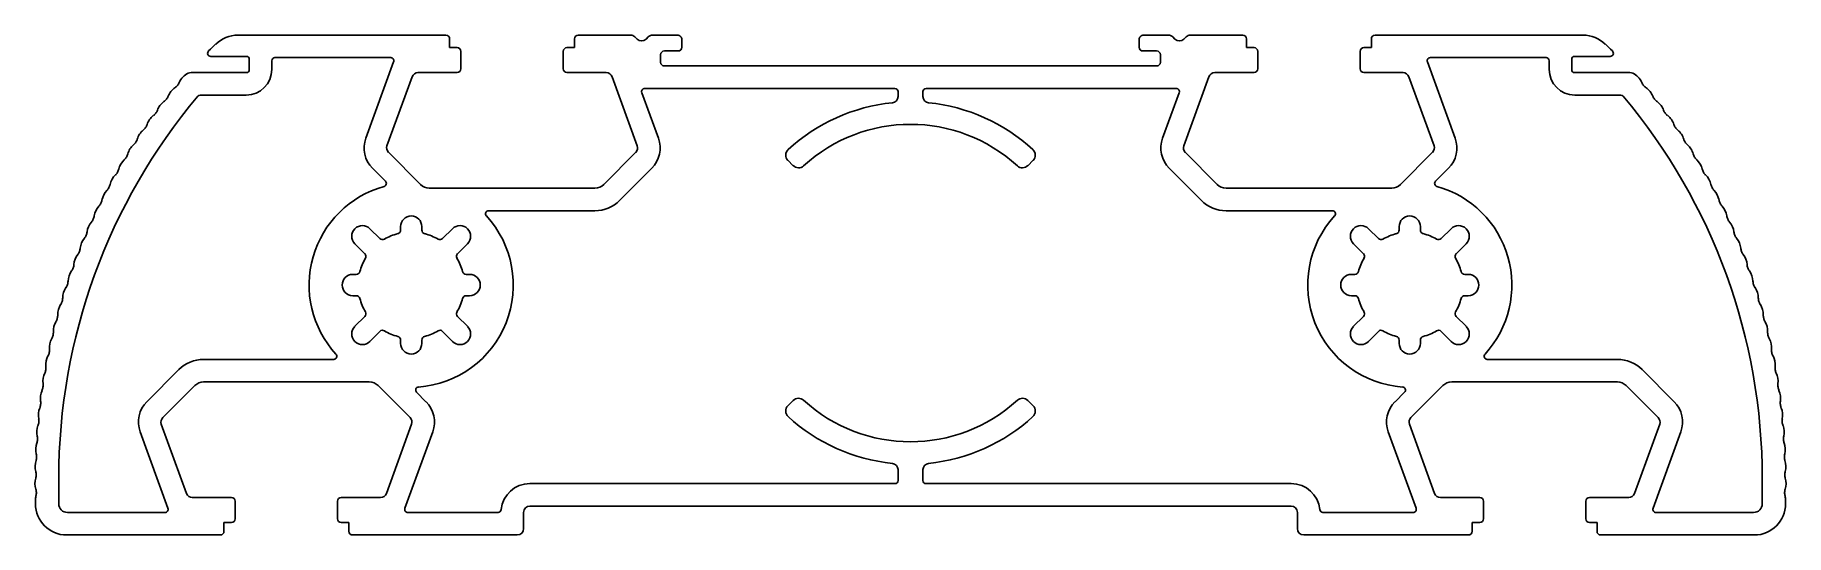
# Model space of a CAD drawing. Extents: x 731 to 872, y 315 to 355.
import ezdxf

# ---------------------------------------------------------------- set-up
doc = ezdxf.new("R2010")
doc.units = 0
doc.layers.get('0').update_dxf_attribs({"linetype": 'CONTINUOUS'})

msp = doc.modelspace()

# ---------------------------------------------------------------- linework, layer by layer
for p, q in [((764.24, 354.61), (747.57, 354.61)), ((764.54, 354.31), (764.54, 353.61)), ((764.54, 353.61), (765.14, 353.61)), ((773.94, 353.61), (774.54, 353.61)), ((774.54, 353.61), (774.54, 354.31)), ((779.03, 354.61), (774.84, 354.61)), ((779.56, 354.28), (779.38, 354.47)), ((780.45, 354.47), (780.27, 354.28)), ((782.79, 354.61), (780.81, 354.61)), ((783.14, 353.64), (783.14, 354.26)), ((819.78, 353.64), (819.78, 354.26)), ((820.13, 354.61), (822.11, 354.61)), ((822.47, 354.47), (822.65, 354.28)), ((823.36, 354.28), (823.54, 354.47)), ((823.89, 354.61), (828.08, 354.61)), ((828.38, 353.61), (828.38, 354.31)), ((828.98, 353.61), (828.38, 353.61)), ((838.38, 353.61), (837.78, 353.61)), ((838.38, 354.31), (838.38, 353.61)), ((838.68, 354.61), (855.35, 354.61)), ((745.4, 352.91), (748.24, 352.91)), ((748.49, 351.86), (748.49, 352.66)), ((750.29, 352.56), (750.29, 351.86)), ((759.82, 352.81), (750.54, 352.81)), ((757.83, 346.37), (760.05, 352.48)), ((765.44, 351.91), (765.44, 353.31)), ((773.64, 351.91), (773.64, 353.31)), ((781.44, 352.44), (781.44, 353.04)), ((781.74, 353.34), (782.84, 353.34)), ((821.18, 352.14), (781.74, 352.14)), ((821.18, 353.34), (820.08, 353.34)), ((821.48, 352.44), (821.48, 353.04)), ((829.28, 351.91), (829.28, 353.31)), ((837.48, 351.91), (837.48, 353.31)), ((845.09, 346.37), (842.87, 352.48)), ((843.11, 352.81), (852.38, 352.81)), ((852.63, 352.56), (852.63, 351.86)), ((854.43, 351.86), (854.43, 352.66)), ((857.52, 352.91), (854.68, 352.91)), ((748.24, 351.61), (743.82, 351.61)), ((761.53, 351.28), (759.52, 345.75)), ((765.14, 351.61), (762, 351.61)), ((777.08, 351.61), (773.94, 351.61)), ((779.57, 345.75), (777.55, 351.28)), ((823.35, 345.75), (825.37, 351.28)), ((825.84, 351.61), (828.98, 351.61)), ((837.78, 351.61), (840.92, 351.61)), ((841.39, 351.28), (843.4, 345.75)), ((854.68, 351.61), (859.1, 351.61)), ((748.24, 349.81), (744.55, 349.81)), ((781.26, 346.37), (779.94, 350)), ((800.21, 350.34), (780.17, 350.34)), ((800.46, 349.69), (800.46, 350.09)), ((802.46, 349.69), (802.46, 350.09)), ((802.71, 350.34), (822.75, 350.34)), ((821.66, 346.37), (822.98, 350)), ((854.68, 349.81), (858.37, 349.81)), ((759.63, 345.23), (762.2, 342.66)), ((776.88, 342.66), (779.45, 345.23)), ((826.04, 342.66), (823.47, 345.23)), ((843.29, 345.23), (840.72, 342.66)), ((759.4, 342.91), (758.36, 343.95)), ((778.16, 341.38), (780.73, 343.95)), ((792.07, 344.16), (791.64, 344.59)), ((810.86, 344.16), (811.28, 344.59)), ((824.76, 341.38), (822.19, 343.95)), ((843.52, 342.91), (844.56, 343.95)), ((762.91, 342.36), (776.18, 342.36)), ((840.01, 342.36), (826.74, 342.36)), ((767.66, 340.56), (776.18, 340.56)), ((835.26, 340.56), (826.74, 340.56)), ((758.95, 338.33), (758.15, 339.12)), ((760.61, 339.29), (760.61, 339.01)), ((762.31, 339.01), (762.31, 339.29)), ((764.77, 339.12), (763.97, 338.33)), ((838.15, 339.12), (838.95, 338.33)), ((840.61, 339.01), (840.61, 339.29)), ((842.31, 339.29), (842.31, 339.01)), ((843.97, 338.33), (844.77, 339.12)), ((756.95, 337.92), (757.75, 337.12)), ((765.17, 337.12), (765.97, 337.92)), ((837.75, 337.12), (836.95, 337.92)), ((845.97, 337.92), (845.17, 337.12)), ((757.06, 335.46), (756.78, 335.46)), ((766.14, 335.46), (765.86, 335.46)), ((836.78, 335.46), (837.06, 335.46)), ((845.86, 335.46), (846.14, 335.46)), ((756.78, 333.76), (757.06, 333.76)), ((765.86, 333.76), (766.14, 333.76)), ((837.06, 333.76), (836.78, 333.76)), ((846.14, 333.76), (845.86, 333.76)), ((757.75, 332.1), (756.95, 331.31)), ((765.97, 331.31), (765.17, 332.1)), ((836.95, 331.31), (837.75, 332.1)), ((845.17, 332.1), (845.97, 331.31)), ((758.15, 330.1), (758.95, 330.9)), ((760.61, 330.21), (760.61, 329.94)), ((762.31, 329.94), (762.31, 330.21)), ((763.97, 330.9), (764.77, 330.1)), ((838.95, 330.9), (838.15, 330.1)), ((840.61, 329.94), (840.61, 330.21)), ((842.31, 330.21), (842.31, 329.94)), ((844.77, 330.1), (843.97, 330.9)), ((744.83, 328.66), (755.25, 328.66)), ((858.09, 328.66), (847.67, 328.66)), ((740.28, 325.27), (742.85, 327.84)), ((744.83, 326.86), (758.1, 326.86)), ((858.09, 326.86), (844.82, 326.86)), ((862.64, 325.27), (860.07, 327.84)), ((741.55, 324), (744.12, 326.57)), ((758.8, 326.57), (761.37, 324)), ((761.89, 326.03), (762.64, 325.27)), ((841.03, 326.03), (840.28, 325.27)), ((844.12, 326.57), (841.55, 324)), ((861.37, 324), (858.8, 326.57)), ((792.07, 325.37), (791.64, 324.95)), ((810.86, 325.37), (811.28, 324.95)), ((741.97, 316.75), (739.74, 322.86)), ((743.45, 317.94), (741.44, 323.48)), ((761.49, 323.48), (759.47, 317.94)), ((763.18, 322.86), (760.96, 316.75)), ((839.74, 322.86), (841.96, 316.75)), ((841.43, 323.48), (843.45, 317.94)), ((859.47, 317.94), (861.48, 323.48)), ((860.95, 316.75), (863.18, 322.86)), ((800.46, 319.84), (800.46, 318.97)), ((802.46, 319.84), (802.46, 318.97)), ((733.22, 319.15), (733.22, 317.11)), ((770.96, 318.72), (800.21, 318.72)), ((831.96, 318.72), (802.71, 318.72)), ((869.7, 319.15), (869.7, 317.11)), ((731.35, 317.36), (731.35, 317.11)), ((747.06, 317.61), (743.92, 317.61)), ((747.36, 317.31), (747.36, 315.91)), ((755.56, 317.31), (755.56, 315.91)), ((759, 317.61), (755.86, 317.61)), ((843.92, 317.61), (847.06, 317.61)), ((847.36, 317.31), (847.36, 315.91)), ((855.56, 317.31), (855.56, 315.91)), ((855.86, 317.61), (859, 317.61)), ((871.57, 317.36), (871.57, 317.11)), ((733.92, 316.41), (741.73, 316.41)), ((761.19, 316.41), (768.42, 316.42)), ((770.46, 315.12), (770.46, 316.42)), ((770.96, 316.92), (831.96, 316.92)), ((832.46, 315.12), (832.46, 316.42)), ((841.73, 316.41), (834.5, 316.42)), ((869, 316.41), (861.19, 316.41)), ((733.85, 314.61), (746.16, 314.61)), ((746.46, 315.61), (747.06, 315.61)), ((746.46, 314.91), (746.46, 315.61)), ((756.46, 315.61), (755.86, 315.61)), ((756.46, 314.91), (756.46, 315.61)), ((756.76, 314.61), (769.96, 314.62)), ((846.16, 314.61), (832.96, 314.62)), ((846.46, 315.61), (847.06, 315.61)), ((846.46, 314.91), (846.46, 315.61)), ((856.46, 315.61), (855.86, 315.61)), ((856.46, 314.91), (856.46, 315.61)), ((869.07, 314.61), (856.76, 314.61))]:
    msp.add_line(p, q)
for centre, radius, start, end in [((779.38, 317.76), 49.32, 132.9224, 133.8254), ((747.57, 352.11), 2.5, 90, 135.1168), ((764.24, 354.31), 0.3, 0, 90), ((765.14, 353.31), 0.3, 0, 90), ((773.94, 353.31), 0.3, 90, 180), ((774.84, 354.31), 0.3, 90, 180), ((779.03, 354.11), 0.5, 45, 90), ((779.92, 354.64), 0.5, 225, 315), ((780.81, 354.11), 0.5, 90, 135), ((782.79, 354.26), 0.35, 359.9964, 90.0086), ((782.84, 353.64), 0.3, 270, 0), ((820.13, 354.26), 0.35, 89.9914, 180.0036), ((820.08, 353.64), 0.3, 180, 270), ((822.11, 354.11), 0.5, 45, 90), ((823, 354.64), 0.5, 225, 315), ((823.89, 354.11), 0.5, 90, 135), ((828.08, 354.31), 0.3, 0, 90), ((828.98, 353.31), 0.3, 0, 90), ((837.78, 353.31), 0.3, 90, 180), ((838.68, 354.31), 0.3, 90, 180), ((855.35, 352.11), 2.5, 44.8832, 90), ((823.54, 317.76), 49.32, 46.1746, 47.0776), ((745.4, 353.16), 0.25, 133.8254, 270), ((748.24, 352.66), 0.25, 0, 90), ((750.54, 352.56), 0.25, 90, 180), ((759.82, 352.56), 0.25, 340, 90), ((781.74, 353.04), 0.3, 90, 180), ((781.74, 352.44), 0.3, 180, 269.997), ((821.18, 353.04), 0.3, 0, 90), ((821.18, 352.44), 0.3, 270.003, 0), ((843.11, 352.56), 0.25, 90, 200), ((852.38, 352.56), 0.25, 0, 90), ((854.68, 352.66), 0.25, 90, 180), ((857.52, 353.16), 0.25, 270, 46.1746), ((741.96, 351.22), 1, 320.4145, 336.2713), ((744.25, 350.21), 1.5, 115.5958, 156.2713), ((743.82, 351.11), 0.5, 90, 115.5958), ((748.24, 351.86), 0.25, 270, 0), ((748.24, 351.86), 2.05, 270, 0), ((762, 351.11), 0.5, 90, 160), ((765.14, 351.91), 0.3, 270, 360), ((773.94, 351.91), 0.3, 180, 270), ((777.08, 351.11), 0.5, 20, 90), ((825.84, 351.11), 0.5, 90, 160), ((828.98, 351.91), 0.3, 270, 0), ((837.78, 351.91), 0.3, 180, 270), ((840.92, 351.11), 0.5, 20, 90), ((854.68, 351.86), 2.05, 180, 270), ((854.68, 351.86), 0.25, 180, 270), ((859.1, 351.11), 0.5, 64.4042, 90), ((858.67, 350.21), 1.5, 23.7287, 64.4042), ((860.96, 351.22), 1, 203.7287, 219.5855), ((780.74, 319.15), 47.52, 139.9578, 180), ((742.53, 348.08), 1.5, 126.1969, 159.544), ((741.06, 350.1), 1, 306.1969, 322.0537), ((741.06, 350.1), 1, 322.0508, 337.9077), ((780.74, 319.15), 49.32, 142.0508, 142.0537), ((743.38, 349.16), 1.5, 124.5605, 157.9077), ((741.96, 351.22), 1, 304.5605, 320.4173), ((780.74, 319.15), 49.32, 140.4145, 140.4173), ((744.55, 349.56), 0.25, 90, 139.9578), ((780.17, 350.09), 0.25, 90, 200), ((799.96, 349.69), 0.5, 275.7392, 360), ((800.21, 350.09), 0.25, 0, 90), ((802.71, 350.09), 0.25, 90, 180), ((802.96, 349.69), 0.5, 180, 264.2608), ((822.75, 350.09), 0.25, 340, 90), ((858.37, 349.56), 0.25, 40.0422, 90), ((822.18, 319.15), 47.52, 0, 40.0422), ((860.96, 351.22), 1, 219.5827, 235.4395), ((822.18, 319.15), 49.32, 39.5827, 39.5855), ((859.54, 349.16), 1.5, 22.0923, 55.4395), ((861.86, 350.1), 1, 202.0923, 217.9492), ((861.86, 350.1), 1, 217.9463, 233.8031), ((822.18, 319.15), 49.32, 37.9463, 37.9492), ((860.39, 348.08), 1.5, 20.456, 53.8031), ((741.72, 346.98), 1.5, 127.8332, 161.1804), ((740.19, 348.95), 1, 307.8332, 323.69), ((740.19, 348.95), 1, 323.6872, 339.544), ((780.74, 319.15), 49.32, 143.6872, 143.69), ((801.46, 334.77), 14.5, 95.7392, 132.526), ((801.46, 334.77), 14.5, 47.474, 84.2608), ((862.73, 348.95), 1, 200.456, 216.3128), ((862.73, 348.95), 1, 216.31, 232.1668), ((822.18, 319.15), 49.32, 36.31, 36.3128), ((861.2, 346.98), 1.5, 18.8196, 52.1668), ((740.95, 345.85), 1.5, 129.4696, 162.8167), ((739.36, 347.78), 1, 309.4696, 325.3264), ((739.36, 347.78), 1, 325.3236, 341.1804), ((780.74, 319.15), 49.32, 145.3236, 145.3264), ((801.46, 334.77), 12.7, 47.5857, 132.4143), ((863.56, 347.78), 1, 198.8196, 214.6764), ((863.56, 347.78), 1, 214.6736, 230.5304), ((822.18, 319.15), 49.32, 34.6736, 34.6764), ((861.97, 345.85), 1.5, 17.1833, 50.5304), ((737.79, 345.37), 1, 328.5963, 344.4531), ((740.2, 344.7), 1.5, 131.1059, 164.4531), ((738.56, 346.59), 1, 311.1059, 326.9628), ((780.74, 319.15), 49.32, 146.9599, 146.9628), ((738.56, 346.59), 1, 326.9599, 342.8167), ((759.99, 345.58), 2.3, 160, 225), ((759.99, 345.58), 0.5, 160, 225), ((779.1, 345.58), 0.5, 315, 20), ((779.1, 345.58), 2.3, 315, 20), ((792.06, 345.01), 0.6, 132.526, 225), ((810.86, 345.01), 0.6, 315, 47.474), ((823.82, 345.58), 2.3, 160, 225), ((823.82, 345.58), 0.5, 160, 225), ((842.93, 345.58), 0.5, 315, 20), ((842.93, 345.58), 2.3, 315, 20), ((864.36, 346.59), 1, 197.1833, 213.0401), ((822.18, 319.15), 49.32, 33.0372, 33.0401), ((864.36, 346.59), 1, 213.0372, 228.8941), ((862.72, 344.7), 1.5, 15.5469, 48.8941), ((865.13, 345.37), 1, 195.5469, 211.4037), ((737.06, 344.14), 1, 330.2327, 346.0895), ((739.49, 343.53), 1.5, 132.7423, 166.0895), ((737.79, 345.37), 1, 312.7423, 328.5991), ((780.74, 319.15), 49.32, 148.5963, 148.5991), ((792.49, 344.59), 0.6, 225, 312.4143), ((810.43, 344.59), 0.6, 227.5857, 315), ((865.13, 345.37), 1, 211.4009, 227.2577), ((822.18, 319.15), 49.32, 31.4009, 31.4037), ((863.43, 343.53), 1.5, 13.9105, 47.2577), ((865.86, 344.14), 1, 193.9105, 209.7673), ((736.36, 342.88), 1, 316.015, 331.8718), ((780.74, 319.15), 49.32, 151.869, 151.8718), ((736.36, 342.88), 1, 331.869, 347.7258), ((738.81, 342.35), 1.5, 134.3787, 167.7258), ((737.06, 344.13), 1, 314.3787, 330.2355), ((780.74, 319.15), 49.32, 150.2327, 150.2355), ((761.46, 334.61), 8.18, 105.3894, 222.553), ((759.22, 342.74), 0.25, 285.3894, 45), ((762.91, 343.36), 1, 225, 270), ((776.18, 343.36), 1, 270, 315), ((826.74, 343.36), 1, 225, 270), ((840.01, 343.36), 1, 270, 315), ((843.7, 342.74), 0.25, 135, 254.6106), ((841.46, 334.61), 8.18, 317.447, 74.6106), ((865.86, 344.13), 1, 209.7645, 225.6213), ((822.18, 319.15), 49.32, 29.7645, 29.7673), ((864.11, 342.35), 1.5, 12.2742, 45.6213), ((866.56, 342.88), 1, 192.2742, 208.131), ((822.18, 319.15), 49.32, 28.1282, 28.131), ((866.56, 342.88), 1, 208.1282, 223.985), ((737.55, 339.91), 1.5, 137.6514, 170.9986), ((735.7, 341.6), 1, 317.6514, 333.5082), ((735.7, 341.6), 1, 333.5054, 349.3622), ((780.74, 319.15), 49.32, 153.5054, 153.5082), ((738.16, 341.14), 1.5, 136.015, 169.3622), ((776.18, 343.36), 2.8, 270, 315), ((826.74, 343.36), 2.8, 225, 270), ((864.76, 341.14), 1.5, 10.6378, 43.985), ((867.22, 341.6), 1, 190.6378, 206.4946), ((822.18, 319.15), 49.32, 26.4918, 26.4946), ((867.22, 341.6), 1, 206.4918, 222.3486), ((865.37, 339.91), 1.5, 9.0014, 42.3486), ((736.98, 338.67), 1.5, 139.2878, 172.6349), ((735.08, 340.3), 1, 319.2878, 335.1446), ((735.08, 340.31), 1, 335.1417, 350.9986), ((780.74, 319.15), 49.32, 155.1417, 155.1446), ((761.46, 339.29), 0.85, 360, 180), ((761.46, 334.61), 8.18, 274.1175, 42.5877), ((767.66, 340.31), 0.25, 90, 222.5877), ((841.46, 334.61), 8.18, 137.4123, 265.8825), ((835.26, 340.31), 0.25, 317.4123, 90), ((841.46, 339.29), 0.85, 0, 180), ((867.84, 340.31), 1, 189.0014, 204.8583), ((822.18, 319.15), 49.32, 24.8554, 24.8583), ((867.84, 340.3), 1, 204.8554, 220.7122), ((865.94, 338.67), 1.5, 7.3651, 40.7122), ((736.44, 337.42), 1.5, 140.9241, 174.2713), ((734.5, 338.99), 1, 320.9241, 336.7809), ((780.74, 319.15), 49.32, 156.7781, 156.7809), ((734.5, 338.99), 1, 336.7781, 352.6349), ((757.55, 338.52), 0.85, 45, 225), ((759.16, 338.54), 0.3, 225, 300.3602), ((761.46, 334.61), 4.25, 104.6398, 120.3602), ((760.31, 339.01), 0.3, 284.6398, 0), ((762.61, 339.01), 0.3, 180, 255.3602), ((761.46, 334.61), 4.25, 59.6398, 75.3602), ((763.76, 338.54), 0.3, 239.6398, 315), ((765.37, 338.52), 0.85, 315, 135), ((837.55, 338.52), 0.85, 45, 225), ((839.16, 338.54), 0.3, 225, 300.3602), ((841.46, 334.61), 4.25, 104.6398, 120.3602), ((840.31, 339.01), 0.3, 284.6398, 0), ((842.61, 339.01), 0.3, 180, 255.3602), ((841.46, 334.61), 4.25, 59.6398, 75.3602), ((843.76, 338.54), 0.3, 239.6398, 315), ((845.37, 338.52), 0.85, 315, 135), ((868.42, 338.99), 1, 187.3651, 203.2219), ((822.18, 319.15), 49.32, 23.2191, 23.2219), ((868.42, 338.99), 1, 203.2191, 219.0759), ((866.48, 337.42), 1.5, 5.7287, 39.0759), ((735.93, 336.14), 1.5, 142.5605, 175.9077), ((733.95, 337.66), 1, 322.5605, 338.4173), ((733.95, 337.67), 1, 338.4145, 354.2713), ((780.74, 319.15), 49.32, 158.4145, 158.4173), ((761.46, 334.61), 4.25, 149.6398, 165.3602), ((757.53, 336.91), 0.3, 329.6398, 45), ((765.39, 336.91), 0.3, 135, 210.3602), ((761.46, 334.61), 4.25, 14.6398, 30.3602), ((841.46, 334.61), 4.25, 149.6398, 165.3602), ((837.53, 336.91), 0.3, 329.6398, 45), ((845.39, 336.91), 0.3, 135, 210.3602), ((841.46, 334.61), 4.25, 14.6398, 30.3602), ((868.97, 337.67), 1, 185.7287, 201.5855), ((822.18, 319.15), 49.32, 21.5827, 21.5855), ((868.97, 337.66), 1, 201.5827, 217.4395), ((866.99, 336.14), 1.5, 4.0923, 37.4395), ((735.47, 334.86), 1.5, 144.1969, 177.544), ((733.44, 336.32), 1, 324.1969, 340.0537), ((733.44, 336.32), 1, 340.0508, 355.9077), ((780.74, 319.15), 49.32, 160.0508, 160.0537), ((756.78, 334.61), 0.85, 90, 270), ((757.06, 335.76), 0.3, 270, 345.3602), ((765.86, 335.76), 0.3, 194.6398, 270), ((766.14, 334.61), 0.85, 270, 90), ((836.78, 334.61), 0.85, 90, 270), ((837.06, 335.76), 0.3, 270, 345.3602), ((845.86, 335.76), 0.3, 194.6398, 270), ((846.14, 334.61), 0.85, 270, 90), ((869.48, 336.32), 1, 184.0923, 199.9492), ((869.48, 336.32), 1, 199.9463, 215.8031), ((822.18, 319.15), 49.32, 19.9463, 19.9492), ((867.45, 334.86), 1.5, 2.456, 35.8031), ((735.04, 333.56), 1.5, 145.8332, 179.1804), ((732.97, 334.96), 1, 325.8332, 341.69), ((732.97, 334.96), 1, 341.6872, 357.544), ((780.74, 319.15), 49.32, 161.6872, 161.69), ((869.95, 334.96), 1, 182.456, 198.3128), ((869.95, 334.96), 1, 198.31, 214.1668), ((822.18, 319.15), 49.32, 18.31, 18.3128), ((867.88, 333.56), 1.5, 0.8196, 34.1668), ((734.64, 332.25), 1.5, 147.4696, 180.8167), ((732.54, 333.59), 1, 327.4696, 343.3264), ((732.54, 333.59), 1, 343.3236, 359.1804), ((780.74, 319.15), 49.32, 163.3236, 163.3264), ((757.06, 333.46), 0.3, 14.6398, 90), ((761.46, 334.61), 4.25, 194.6398, 210.3602), ((757.53, 332.31), 0.3, 315, 30.3602), ((765.39, 332.31), 0.3, 149.6398, 225), ((761.46, 334.61), 4.25, 329.6398, 345.3602), ((765.86, 333.46), 0.3, 90, 165.3602), ((837.06, 333.46), 0.3, 14.6398, 90), ((841.46, 334.61), 4.25, 194.6398, 210.3602), ((837.53, 332.31), 0.3, 315, 30.3602), ((845.39, 332.31), 0.3, 149.6398, 225), ((841.46, 334.61), 4.25, 329.6398, 345.3602), ((845.86, 333.46), 0.3, 90, 165.3602), ((870.38, 333.59), 1, 180.8196, 196.6764), ((822.18, 319.15), 49.32, 16.6736, 16.6764), ((870.38, 333.59), 1, 196.6736, 212.5304), ((868.28, 332.25), 1.5, 359.1833, 32.5304), ((734.29, 330.92), 1.5, 149.1059, 182.4531), ((732.14, 332.21), 1, 329.1059, 344.9628), ((732.14, 332.21), 1, 344.9599, 0.8167), ((780.74, 319.15), 49.32, 164.9599, 164.9628), ((757.55, 330.7), 0.85, 135, 315), ((765.37, 330.7), 0.85, 225, 45), ((837.55, 330.7), 0.85, 135, 315), ((845.37, 330.7), 0.85, 225, 45), ((870.78, 332.21), 1, 179.1833, 195.0401), ((870.78, 332.21), 1, 195.0372, 210.8941), ((822.18, 319.15), 49.32, 15.0372, 15.0401), ((868.63, 330.92), 1.5, 357.5469, 30.8941), ((733.97, 329.59), 1.5, 150.7423, 184.0895), ((731.79, 330.82), 1, 330.7423, 346.5991), ((731.79, 330.82), 1, 346.5963, 2.4531), ((780.74, 319.15), 49.32, 166.5963, 166.5991), ((759.16, 330.69), 0.3, 59.6398, 135), ((761.46, 334.61), 4.25, 239.6398, 255.3602), ((760.31, 330.21), 0.3, 0, 75.3602), ((761.46, 329.94), 0.85, 180, 360), ((762.61, 330.21), 0.3, 104.6398, 180), ((761.46, 334.61), 4.25, 284.6398, 300.3602), ((763.76, 330.69), 0.3, 45, 120.3602), ((839.16, 330.69), 0.3, 59.6398, 135), ((841.46, 334.61), 4.25, 239.6398, 255.3602), ((840.31, 330.21), 0.3, 360, 75.3602), ((841.46, 329.94), 0.85, 180, 360), ((842.61, 330.21), 0.3, 104.6398, 180), ((841.46, 334.61), 4.25, 284.6398, 300.3602), ((843.76, 330.69), 0.3, 45, 120.3602), ((871.13, 330.82), 1, 177.5469, 193.4037), ((822.18, 319.15), 49.32, 13.4009, 13.4037), ((871.13, 330.82), 1, 193.4009, 209.2577), ((868.95, 329.59), 1.5, 355.9105, 29.2577), ((733.69, 328.25), 1.5, 152.3787, 185.7258), ((731.48, 329.41), 1, 332.3787, 348.2355), ((731.48, 329.42), 1, 348.2327, 4.0895), ((780.74, 319.15), 49.32, 168.2327, 168.2355), ((744.83, 325.86), 2.8, 90, 135), ((755.25, 328.91), 0.25, 270, 42.553), ((847.67, 328.91), 0.25, 137.447, 270), ((858.09, 325.86), 2.8, 45, 90), ((871.44, 329.42), 1, 175.9105, 191.7673), ((871.44, 329.41), 1, 191.7645, 207.6213), ((822.18, 319.15), 49.32, 11.7645, 11.7673), ((869.23, 328.25), 1.5, 354.2742, 27.6213), ((733.45, 326.91), 1.5, 154.015, 187.3622), ((731.2, 328), 1, 334.015, 349.8718), ((731.2, 328), 1, 349.869, 5.7258), ((780.74, 319.15), 49.32, 169.869, 169.8718), ((744.83, 325.86), 1, 90, 135), ((758.1, 325.86), 1, 45, 90), ((844.82, 325.86), 1, 90, 135), ((858.09, 325.86), 1, 45, 90), ((871.72, 328), 1, 174.2742, 190.131), ((871.72, 328), 1, 190.1282, 205.985), ((822.18, 319.15), 49.32, 10.1282, 10.131), ((869.47, 326.91), 1.5, 352.6378, 25.985), ((733.25, 325.55), 1.5, 155.6514, 188.9986), ((730.97, 326.58), 1, 335.6514, 351.5082), ((730.97, 326.59), 1, 351.5054, 7.3622), ((780.74, 319.15), 49.32, 171.5054, 171.5082), ((762.07, 326.21), 0.25, 94.1175, 225), ((792.49, 324.95), 0.6, 47.5857, 135), ((810.43, 324.95), 0.6, 45, 132.4143), ((840.86, 326.21), 0.25, 315, 85.8825), ((871.95, 326.59), 1, 172.6378, 188.4946), ((871.95, 326.58), 1, 188.4918, 204.3486), ((822.18, 319.15), 49.32, 8.4918, 8.4946), ((869.67, 325.55), 1.5, 351.0014, 24.3486), ((733.09, 324.19), 1.5, 157.2878, 190.6349), ((730.78, 325.16), 1, 337.2878, 353.1446), ((730.78, 325.16), 1, 353.1417, 8.9986), ((780.74, 319.15), 49.32, 173.1417, 173.1446), ((741.91, 323.65), 2.3, 135, 200), ((761.02, 323.65), 2.3, 340, 45), ((792.06, 324.53), 0.6, 135, 227.474), ((801.46, 334.77), 14.5, 227.474, 264.2608), ((801.46, 334.77), 12.7, 227.5857, 312.4143), ((801.46, 334.77), 14.5, 275.7392, 312.526), ((810.86, 324.53), 0.6, 312.526, 45), ((841.9, 323.65), 2.3, 135, 200), ((861.01, 323.65), 2.3, 340, 45), ((872.14, 325.16), 1, 171.0014, 186.8583), ((872.14, 325.16), 1, 186.8554, 202.7122), ((822.18, 319.15), 49.32, 6.8554, 6.8583), ((869.83, 324.19), 1.5, 349.3651, 22.7122), ((732.96, 322.83), 1.5, 158.9241, 192.2713), ((730.63, 323.73), 1, 338.9241, 354.7809), ((730.63, 323.73), 1, 354.7781, 10.6349), ((780.74, 319.15), 49.32, 174.7781, 174.7809), ((741.91, 323.65), 0.5, 135, 200), ((761.02, 323.65), 0.5, 340, 45), ((841.9, 323.65), 0.5, 135, 200), ((861.01, 323.65), 0.5, 340, 45), ((872.29, 323.73), 1, 169.3651, 185.2219), ((872.29, 323.73), 1, 185.2191, 201.0759), ((822.18, 319.15), 49.32, 5.2191, 5.2219), ((869.96, 322.83), 1.5, 347.7287, 21.0759), ((732.88, 321.47), 1.5, 160.5605, 193.9077), ((730.52, 322.3), 1, 340.5605, 356.4173), ((730.52, 322.3), 1, 356.4145, 12.2713), ((780.74, 319.15), 49.32, 176.4145, 176.4173), ((872.4, 322.3), 1, 167.7287, 183.5855), ((822.18, 319.15), 49.32, 3.5827, 3.5855), ((872.4, 322.3), 1, 183.5827, 199.4395), ((870.04, 321.47), 1.5, 346.0923, 19.4395), ((732.83, 320.1), 1.5, 162.1969, 195.544), ((730.45, 320.86), 1, 342.1969, 358.0537), ((730.45, 320.86), 1, 358.0508, 13.9077), ((780.74, 319.15), 49.32, 178.0508, 178.0537), ((799.96, 319.84), 0.5, 0, 84.2608), ((802.96, 319.84), 0.5, 95.7392, 180), ((872.47, 320.86), 1, 166.0923, 181.9492), ((872.47, 320.86), 1, 181.9463, 197.8031), ((822.18, 319.15), 49.32, 1.9463, 1.9492), ((870.09, 320.1), 1.5, 344.456, 17.8031), ((732.82, 318.73), 1.5, 163.8332, 197.1804), ((730.42, 319.43), 1, 359.6872, 15.544), ((730.42, 319.43), 1, 343.8332, 359.69), ((780.74, 319.15), 49.32, 179.6872, 179.69), ((770.96, 316.42), 2.3, 90, 174.3793), ((800.21, 318.97), 0.25, 270, 0), ((802.71, 318.97), 0.25, 180, 270), ((831.96, 316.42), 2.3, 5.6207, 90), ((872.5, 319.43), 1, 164.456, 180.3128), ((872.5, 319.43), 1, 180.31, 196.1668), ((822.18, 319.15), 49.32, 0.31, 0.3128), ((870.1, 318.73), 1.5, 342.8196, 16.1668), ((732.85, 317.36), 1.5, 165.4696, 180), ((733.85, 317.11), 2.5, 180, 270), ((730.43, 317.99), 1, 1.3236, 17.1804), ((730.43, 317.99), 1, 345.4696, 1.3264), ((780.74, 319.15), 49.32, 181.3236, 181.3264), ((733.92, 317.11), 0.7, 180, 270), ((743.92, 318.11), 0.5, 200, 270), ((747.06, 317.31), 0.3, 0, 90), ((755.86, 317.31), 0.3, 90, 180), ((759, 318.11), 0.5, 270, 340), ((843.92, 318.11), 0.5, 200, 270), ((847.06, 317.31), 0.3, 0, 90), ((855.86, 317.31), 0.3, 90, 180), ((859, 318.11), 0.5, 270, 340), ((869, 317.11), 0.7, 270, 0), ((869.07, 317.11), 2.5, 270, 0), ((872.49, 317.99), 1, 162.8196, 178.6764), ((872.49, 317.99), 1, 178.6736, 194.5304), ((822.18, 319.15), 49.32, 358.6736, 358.6764), ((870.07, 317.36), 1.5, 0, 14.5304), ((741.73, 316.66), 0.25, 270, 20), ((747.06, 315.91), 0.3, 270, 0), ((755.86, 315.91), 0.3, 180, 270), ((761.19, 316.66), 0.25, 160, 270.0093), ((768.42, 316.67), 0.25, 270.0093, 354.3793), ((770.96, 316.42), 0.5, 90, 180), ((831.96, 316.42), 0.5, 360, 90), ((834.5, 316.67), 0.25, 185.6207, 269.9907), ((841.73, 316.66), 0.25, 269.9907, 20), ((847.06, 315.91), 0.3, 270, 0), ((855.86, 315.91), 0.3, 180, 270), ((861.19, 316.66), 0.25, 160, 270), ((746.16, 314.91), 0.3, 270, 0), ((756.76, 314.91), 0.3, 180, 270), ((769.96, 315.12), 0.5, 270, 0), ((832.96, 315.12), 0.5, 180, 270), ((846.16, 314.91), 0.3, 270, 0), ((856.76, 314.91), 0.3, 180, 270)]:
    msp.add_arc(centre, radius, start, end)

doc.saveas('drawing.dxf')
